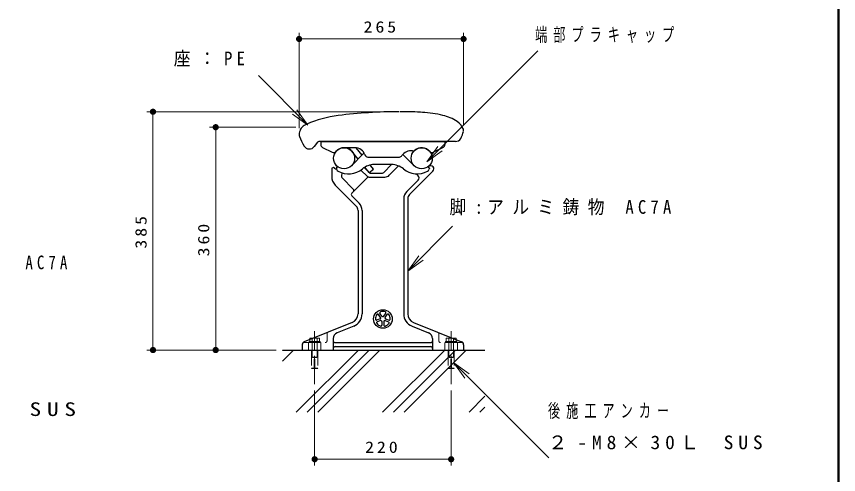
# Model space of a CAD drawing. Units: millimetres on the paper, scale 1:10. Extents: x -365 to 0, y 0 to 257.
# Drawn here: x -132.5 to 0, y 73 to 146.8 of the extents above; entities that cross this region are included whole.
import ezdxf

# ---------------------------------------------------------------- set-up
doc = ezdxf.new("R2010")
doc.units = ezdxf.units.MM
for name, pattern in [('USER1', [4.5, 2.5, -2]), ('USER2', [6, 3, -1, 1, -1]), ('USER3', [8, 3, -1, 1, -1, 1, -1])]:
    doc.linetypes.add(name, pattern=pattern)
doc.layers.add('LY_1', color=7, linetype='Continuous', lineweight=25)
doc.layers.add('LY_3', color=7, linetype='Continuous', lineweight=13)
doc.styles.add('ＭＳ ゴシック', font='')
doc.styles.get('ＭＳ ゴシック').set_extended_font_data('MS Gothic')

# ---------------------------------------------------------------- blocks, each defined once
blk = doc.blocks.new('open_arrow')
at = {"color": 0, "linetype": 'Continuous', "lineweight": -2}
blk.add_lwpolyline([(7.5, 1.25), (0, 0), (7.5, -1.25)], dxfattribs=at)
blk = doc.blocks.new('filled_dot')
at = {"color": 0, "linetype": 'Continuous', "lineweight": -2, "const_width": 1.25}
blk.add_lwpolyline([(-0.625, 0, 1), (0.625, 0, 1)], format="xyb", close=True, dxfattribs=at)

msp = doc.modelspace()

# ---------------------------------------------------------------- linework, layer by layer
at = {"layer": 'LY_1', "lineweight": 13}
for p, q in [((-86.924, 128.859), (-86.924, 144.213)), ((-86.924, 143.213), (-60.424, 143.213)), ((-60.424, 129.458), (-60.424, 144.213)), ((-66.333, 123.404), (-48.454, 141.283)), ((-85.505, 129.337), (-93.488, 137.32)), ((-71.597, 131.491), (-111.468, 131.491)), ((-110.468, 93.091), (-110.468, 131.491)), ((-87.465, 128.996), (-101.365, 128.996)), ((-100.365, 93.091), (-100.365, 128.996)), ((-69.424, 105.815), (-62.214, 113.024)), ((-90.621, 93.091), (-111.468, 93.091)), ((-90.621, 93.091), (-101.365, 93.091)), ((-89.621, 91.286), (-87.815, 93.091)), ((-89.621, 93.025), (-89.555, 93.091)), ((-87.378, 83.091), (-77.378, 93.091)), ((-85.639, 83.091), (-75.639, 93.091)), ((-83.899, 83.091), (-73.899, 93.091)), ((-73.462, 83.091), (-63.462, 93.091)), ((-71.723, 83.091), (-61.723, 93.091)), ((-69.983, 83.091), (-59.983, 93.091)), ((-62.002, 91.015), (-46.682, 75.695)), ((-84.424, 86.591), (-84.424, 74.492)), ((-62.424, 86.591), (-62.424, 74.492)), ((-59.546, 83.091), (-56.99, 85.648)), ((-57.807, 83.091), (-56.99, 83.908)), ((-62.424, 75.492), (-84.424, 75.492))]:
    msp.add_line(p, q, dxfattribs=at)
at = {"layer": 'LY_1', "color": 4}
for p, q in [((-83.967, 126.57), (-84.472, 125.893)), ((-61.748, 126.691), (-83.727, 126.691)), ((-75.634, 121.684), (-76.336, 122.556)), ((-74.933, 122.248), (-75.349, 122.765))]:
    msp.add_line(p, q, dxfattribs=at)
at = {"layer": 'LY_1', "color": 131}
for p, q in [((-83.424, 126.691), (-83.424, 126.195)), ((-83.424, 126.691), (-63.424, 126.691)), ((-63.424, 126.691), (-63.424, 126.195)), ((-83.153, 125.751), (-81.601, 124.947)), ((-77.924, 125.691), (-79.674, 125.691)), ((-63.694, 125.751), (-65.247, 124.947)), ((-75.838, 124.191), (-70.767, 124.191))]:
    msp.add_line(p, q, dxfattribs=at)
at = {"layer": 'LY_1'}
for p, q in [((-77.392, 123.868), (-78.86, 125.691)), ((-78.472, 122.789), (-76.582, 124.678)), ((-76.752, 124.508), (-77.704, 125.691)), ((-68.376, 122.789), (-70.2, 124.614)), ((-81.674, 122.241), (-81.674, 121.069)), ((-80.924, 122.404), (-80.726, 122.656)), ((-80.924, 122.404), (-80.875, 122.209)), ((-76.967, 122.098), (-75.912, 121.042)), ((-76.441, 122.491), (-75.584, 121.634)), ((-76.441, 122.491), (-75.584, 121.634)), ((-75.634, 121.684), (-76.336, 122.556)), ((-75.634, 121.684), (-74.933, 122.248)), ((-74.933, 122.249), (-75.458, 122.901)), ((-72.034, 122.971), (-74.813, 122.971)), ((-73.291, 121.693), (-72.012, 122.971)), ((-72.392, 121.248), (-70.894, 122.746)), ((-69.131, 118.153), (-65.351, 121.934)), ((-65.924, 122.404), (-66.122, 122.656)), ((-65.924, 122.404), (-65.972, 122.209)), ((-80.084, 121.315), (-80.084, 121.025)), ((-79.996, 120.813), (-78.193, 119.01)), ((-75.912, 120.867), (-78.434, 118.345)), ((-75.7, 120.955), (-73.099, 120.955)), ((-75.513, 121.605), (-73.503, 121.605)), ((-68.052, 121.475), (-67.744, 121.167)), ((-81.088, 119.655), (-77.716, 116.284)), ((-69.59, 118.613), (-67.744, 120.46)), ((-78.434, 117.92), (-77.257, 116.744)), ((-70.074, 117.446), (-70.074, 98.93)), ((-69.424, 117.446), (-69.424, 98.93)), ((-77.424, 115.577), (-77.424, 98.93)), ((-76.774, 115.577), (-76.774, 98.93)), ((-73.863, 98.106), (-74.427, 97.923)), ((-73.788, 98.337), (-74.136, 98.817)), ((-73.545, 98.513), (-73.894, 98.993)), ((-73.302, 98.513), (-72.954, 98.993)), ((-73.059, 98.337), (-72.711, 98.817)), ((-72.985, 98.106), (-72.42, 97.923)), ((-78.363, 97.538), (-86.11, 94.417)), ((-78.12, 96.935), (-80.797, 95.857)), ((-73.77, 97.821), (-74.334, 97.638)), ((-73.574, 97.678), (-73.574, 97.085)), ((-73.274, 97.678), (-73.274, 97.085)), ((-73.077, 97.821), (-72.513, 97.637)), ((-68.727, 96.935), (-66.05, 95.857)), ((-68.484, 97.538), (-60.737, 94.417)), ((-81.424, 94.929), (-81.424, 93.091)), ((-81.124, 94.291), (-65.724, 94.291)), ((-65.424, 94.929), (-65.424, 93.091)), ((-89.621, 93.091), (-56.99, 93.091)), ((-86.424, 93.953), (-86.424, 93.091)), ((-81.124, 93.641), (-65.724, 93.641)), ((-60.424, 93.953), (-60.424, 93.091))]:
    msp.add_line(p, q, dxfattribs=at)
at = {"layer": 'LY_1', "linetype": 'USER2', "lineweight": 13}
for p, q in [((-84.424, 96.134), (-84.424, 87.591)), ((-62.424, 96.134), (-62.424, 87.591))]:
    msp.add_line(p, q, dxfattribs=at)
at = {"layer": 'LY_1', "linetype": 'USER1', "lineweight": 13}
for p, q in [((-82.424, 95.903), (-82.424, 94.591)), ((-64.424, 95.903), (-64.424, 94.591)), ((-86.124, 94.291), (-82.724, 94.291)), ((-85.424, 94.291), (-85.424, 93.091)), ((-83.424, 94.291), (-83.424, 93.091)), ((-60.724, 94.291), (-64.124, 94.291)), ((-63.424, 94.291), (-63.424, 93.091)), ((-61.424, 94.291), (-61.424, 93.091))]:
    msp.add_line(p, q, dxfattribs=at)
at = {"layer": 'LY_1', "color": 2, "linetype": 'USER1', "lineweight": 13}
for p, q in [((-85.324, 94.451), (-83.524, 94.451)), ((-85.324, 94.451), (-85.324, 94.291)), ((-85.324, 94.291), (-83.524, 94.291)), ((-85.214, 95.001), (-85.214, 94.451)), ((-85.214, 95.001), (-83.634, 95.001)), ((-84.824, 94.451), (-84.824, 91.951)), ((-84.824, 94.451), (-84.824, 92.451)), ((-84.819, 95.001), (-84.819, 94.451)), ((-84.029, 95.001), (-84.029, 94.451)), ((-84.024, 94.451), (-84.024, 91.951)), ((-84.024, 94.451), (-84.024, 92.451)), ((-83.634, 95.001), (-83.634, 94.451)), ((-83.524, 94.451), (-83.524, 94.291)), ((-63.324, 94.451), (-61.524, 94.451)), ((-63.324, 94.451), (-63.324, 94.291)), ((-63.324, 94.291), (-61.524, 94.291)), ((-63.214, 95.001), (-63.214, 94.451)), ((-63.214, 95.001), (-61.634, 95.001)), ((-62.824, 94.451), (-62.824, 91.951)), ((-62.824, 94.451), (-62.824, 92.451)), ((-62.819, 95.001), (-62.819, 94.451)), ((-62.029, 95.001), (-62.029, 94.451)), ((-62.024, 94.451), (-62.024, 91.951)), ((-62.024, 94.451), (-62.024, 92.451)), ((-61.634, 95.001), (-61.634, 94.451)), ((-61.524, 94.451), (-61.524, 94.291)), ((-84.924, 93.091), (-83.924, 93.091)), ((-84.924, 93.091), (-84.924, 90.141)), ((-83.924, 93.091), (-83.924, 90.141)), ((-62.924, 93.091), (-61.924, 93.091)), ((-62.924, 93.091), (-62.924, 90.141)), ((-61.924, 93.091), (-61.924, 90.141)), ((-84.824, 91.951), (-84.024, 91.951)), ((-84.474, 91.591), (-84.474, 90.091)), ((-84.474, 91.591), (-84.374, 91.591)), ((-84.374, 91.591), (-84.374, 90.091)), ((-62.824, 91.951), (-62.024, 91.951)), ((-62.474, 91.591), (-62.474, 90.091)), ((-62.474, 91.591), (-62.374, 91.591)), ((-62.374, 91.591), (-62.374, 90.091)), ((-84.874, 90.091), (-84.924, 90.141)), ((-84.924, 90.141), (-84.474, 90.141)), ((-84.874, 90.091), (-84.474, 90.091)), ((-83.924, 90.141), (-84.374, 90.141)), ((-83.974, 90.091), (-84.374, 90.091)), ((-83.974, 90.091), (-83.924, 90.141)), ((-62.874, 90.091), (-62.924, 90.141)), ((-62.924, 90.141), (-62.474, 90.141)), ((-62.874, 90.091), (-62.474, 90.091)), ((-61.924, 90.141), (-62.374, 90.141)), ((-61.974, 90.091), (-62.374, 90.091)), ((-61.974, 90.091), (-61.924, 90.141))]:
    msp.add_line(p, q, dxfattribs=at)
at = {"layer": 'LY_1', "linetype": 'USER3', "lineweight": 13}
for p, q in [((-84.756, 91.891), (-84.091, 91.891)), ((-62.756, 91.891), (-62.091, 91.891))]:
    msp.add_line(p, q, dxfattribs=at)
at = {"layer": 'LY_1'}
for centre, radius in [((-79.674, 123.991), 1.7), ((-67.174, 123.991), 1.7), ((-73.424, 98.091), 1.5)]:
    msp.add_circle(centre, radius, dxfattribs=at)
at = {"layer": 'LY_1', "color": 4}
for centre, radius, start, end in [((-70.761, 51.938), 79.553, 90.03074, 97.11211), ((-70.597, 72.62), 58.871, 86.38793, 90.03074), ((-68.418, 109.915), 21.502, 77.48298, 86.38793), ((-78.372, 112.939), 18.079, 97.11211, 113.86996), ((-65.249, 124.187), 6.882, 56.45667, 77.48298), ((-62.845, 127.813), 2.532, 19.38338, 56.45667), ((-82.131, 126.549), 5.02, 154.93469, 160.38069), ((-85.514, 128.132), 1.285, 117.13695, 154.93469), ((-82.448, 122.15), 8.007, 113.86996, 117.13695), ((-61.012, 128.458), 0.588, 347.46878, 19.38338), ((-85.806, 127.859), 1.118, 160.38069, 183.71566), ((-85.924, 127.852), 1, 183.71566, 199.35144), ((-79.316, 130.172), 8.003, 199.35144, 211.71387), ((-61.748, 127.691), 1, 270, 329.86872), ((-64.347, 129.199), 4.005, 329.86872, 347.46878), ((-85.274, 126.491), 1, 211.71387, 323.3), ((-83.727, 126.391), 0.3, 90, 143.3)]:
    msp.add_arc(centre, radius, start, end, dxfattribs=at)
at = {"layer": 'LY_1', "color": 131}
for centre, radius, start, end in [((-82.924, 126.195), 0.5, 180, 242.62388), ((-63.924, 126.195), 0.5, 297.37612, 0), ((-81.371, 125.391), 0.5, 242.62388, 320.47886), ((-79.674, 123.991), 1.7, 90.00006, 140.47887), ((-77.924, 123.991), 1.7, 18.553, 90.00005), ((-75.838, 124.691), 0.5, 198.55272, 270), ((-68.924, 123.491), 1.7, 81.51153, 146.94426), ((-68.599, 125.667), 0.5, 261.51171, 310.37904), ((-67.174, 123.991), 1.7, 39.52114, 130.37918), ((-65.477, 125.391), 0.5, 219.52113, 297.37612), ((-70.767, 124.691), 0.5, 270, 326.94406)]:
    msp.add_arc(centre, radius, start, end, dxfattribs=at)
at = {"layer": 'LY_1'}
for centre, radius, start, end in [((-75.875, 123.971), 1, 123.69821, 135.00003), ((-81.424, 122.241), 0.25, 41.81032, 180), ((-80.865, 122.741), 0.5, 221.81032, 270), ((-80.39, 122.33), 0.5, 194.03618, 241.68465), ((-78.967, 124.971), 3.5, 241.68463, 309.71514), ((-74.813, 119.971), 3, 90.00002, 129.71514), ((-72.034, 119.971), 3, 50.28485, 90.00002), ((-67.881, 124.971), 3.5, 230.28487, 298.31532), ((-66.458, 122.33), 0.5, 298.31531, 345.96377), ((-65.704, 122.287), 0.5, 315.00001, 130.77489), ((-79.674, 121.069), 2, 179.99998, 224.99991), ((-79.784, 121.293), 0.3, 103.38609, 179.99996), ((-79.784, 121.025), 0.3, 179.99998, 224.99998), ((-75.7, 121.255), 0.3, 224.99956, 270.00002), ((-75.7, 120.655), 0.3, 89.99998, 134.99999), ((-75.513, 121.705), 0.1, 224.99999, 270.00002), ((-75.513, 121.705), 0.1, 225.00122, 270.00002), ((-75.513, 121.705), 0.1, 224.99999, 270.00002), ((-75.513, 121.705), 0.1, 224.99999, 270.00002), ((-75.513, 121.705), 0.1, 225.00122, 270.00002), ((-75.513, 121.705), 0.1, 224.99999, 270.00002), ((-75.513, 121.705), 0.1, 225.00122, 270.00002), ((-73.503, 121.905), 0.3, 270.00002, 315.00041), ((-73.099, 121.955), 1, 270.00002, 314.99988), ((-68.097, 120.813), 0.5, 315.00025, 45.00025), ((-78.222, 118.133), 0.3, 135.00001, 225), ((-78.405, 118.798), 0.3, 315.00001, 45.00001), ((-68.424, 117.446), 1.65, 134.99995, 179.99996), ((-68.424, 117.446), 1, 134.99989, 179.99996), ((-78.424, 115.577), 1.65, 0, 45.00008), ((-78.424, 115.577), 1, 0, 45.00012), ((-78.924, 98.93), 1.5, 291.94306, 0), ((-78.924, 98.93), 2.15, 291.94306, 0), ((-73.424, 98.091), 1.2, 142.60154, 181.39843), ((-74.473, 98.065), 0.15, 181.39841, 287.99994), ((-74.258, 98.729), 0.15, 36.00011, 142.60162), ((-73.772, 99.081), 0.15, 109.39839, 215.99994), ((-73.909, 98.249), 0.15, 287.99991, 35.99998), ((-73.424, 98.091), 1.2, 70.60154, 109.39844), ((-73.424, 98.601), 0.15, 215.99991, 323.99998), ((-72.938, 98.249), 0.15, 143.9999, 251.99997), ((-73.075, 99.081), 0.15, 324.00011, 70.60162), ((-72.589, 98.729), 0.15, 37.39839, 143.99992), ((-73.424, 98.091), 1.2, 358.60155, 37.39844), ((-72.374, 98.065), 0.15, 252.00011, 358.60163), ((-67.924, 98.93), 2.15, 179.99999, 248.05695), ((-67.924, 98.93), 1.5, 179.99999, 248.05695), ((-74.288, 97.495), 0.15, 108.0001, 214.60162), ((-73.424, 98.091), 1.2, 214.60156, 253.39845), ((-73.724, 97.678), 0.15, 359.9999, 107.99998), ((-73.724, 97.085), 0.15, 253.3984, 359.99994), ((-73.124, 97.678), 0.15, 71.9999, 179.99996), ((-73.124, 97.085), 0.15, 180.00012, 286.60164), ((-73.424, 98.091), 1.2, 286.60155, 325.39845), ((-72.559, 97.495), 0.15, 325.3984, 71.99993), ((-80.424, 94.929), 1, 111.94306, 180), ((-66.424, 94.929), 1, 0, 68.05694), ((-85.924, 93.953), 0.5, 111.94306, 180), ((-81.124, 94.591), 0.3, 179.99998, 270.00003), ((-65.724, 94.591), 0.3, 270.00002, 0), ((-60.924, 93.953), 0.5, 0, 68.05694), ((-81.124, 93.341), 0.3, 89.99998, 179.99996), ((-65.724, 93.341), 0.3, 0, 89.99998)]:
    msp.add_arc(centre, radius, start, end, dxfattribs=at)
at = {"layer": 'LY_1', "linetype": 'USER1', "lineweight": 13}
for centre, start, end in [((-86.124, 93.991), 90, 180), ((-82.724, 94.591), 270, 0), ((-64.124, 94.591), 179.99999, 270), ((-60.724, 93.991), 0, 90)]:
    msp.add_arc(centre, 0.3, start, end, dxfattribs=at)
at = {"layer": 'LY_3', "lineweight": 50}
msp.add_line((0, 0), (0, 257), dxfattribs=at)

# ---------------------------------------------------------------- block references
at = {"layer": 'LY_1', "lineweight": 13, "xscale": 0.4, "yscale": 0.4}
for p in [(-86.924, 143.213), (-84.424, 75.492)]:
    msp.add_blockref('filled_dot', p, dxfattribs=at)
for name, p, rotation in [('filled_dot', (-60.424, 143.213), 180), ('filled_dot', (-110.468, 131.491), 270), ('open_arrow', (-85.505, 129.337), 135), ('filled_dot', (-100.365, 128.996), 270), ('open_arrow', (-66.333, 123.404), 45), ('open_arrow', (-69.424, 105.815), 45), ('filled_dot', (-110.468, 93.091), 90), ('filled_dot', (-100.365, 93.091), 90), ('open_arrow', (-62.002, 91.015), 315), ('filled_dot', (-62.424, 75.492), 180)]:
    msp.add_blockref(name, p, dxfattribs=dict(at, rotation=rotation))

# ---------------------------------------------------------------- texts
at = {"layer": 'LY_1', "style": 'ＭＳ ゴシック'}
for s, insert, char_height, attachment_point in [('\\T1.33;\\W1.15;265', (-73.674, 144.213), 1.833, 8), ('\\T1.5;\\W0.65;端部プラキャップ', (-48.887, 143.783), 2.199, 4), ('\\T1.5;\\W0.9;座：PE', (-107.119, 139.97), 2.199, 4), ('\\T1.5;\\W0.9;脚:アルミ鋳物\\~AC7A', (-62.686, 116.024), 2.199, 4), ('\\T1.55;\\W0.8;脚：アルミ鋳物\u3000AC7A', (-160.782, 107.088), 2.199, 4), ('\\T1.5;\\W1.25;2-M8×25L\\~SUS', (-158.404, 83.541), 2.199, 4), ('\\T1.5;\\W0.65;後施工アンカー', (-46.812, 83.195), 2.199, 4), ('\\T1.33;\\W1.15;220', (-73.424, 76.492), 1.833, 8), ('\\T1.5;\\W1.05;２-M8×30Ｌ\\~SUS', (-46.812, 78.195), 2.199, 4)]:
    msp.add_mtext(s, dxfattribs=dict(at, insert=insert, char_height=char_height, attachment_point=attachment_point))
at = {"layer": 'LY_1', "char_height": 1.833, "attachment_point": 8, "rotation": 90, "style": 'ＭＳ ゴシック'}
for s, insert in [('\\T1.33;\\W1.15;385', (-111.468, 112.291)), ('\\T1.33;\\W1.15;360', (-101.365, 111.043))]:
    msp.add_mtext(s, dxfattribs=dict(at, insert=insert))

doc.saveas('drawing.dxf')
